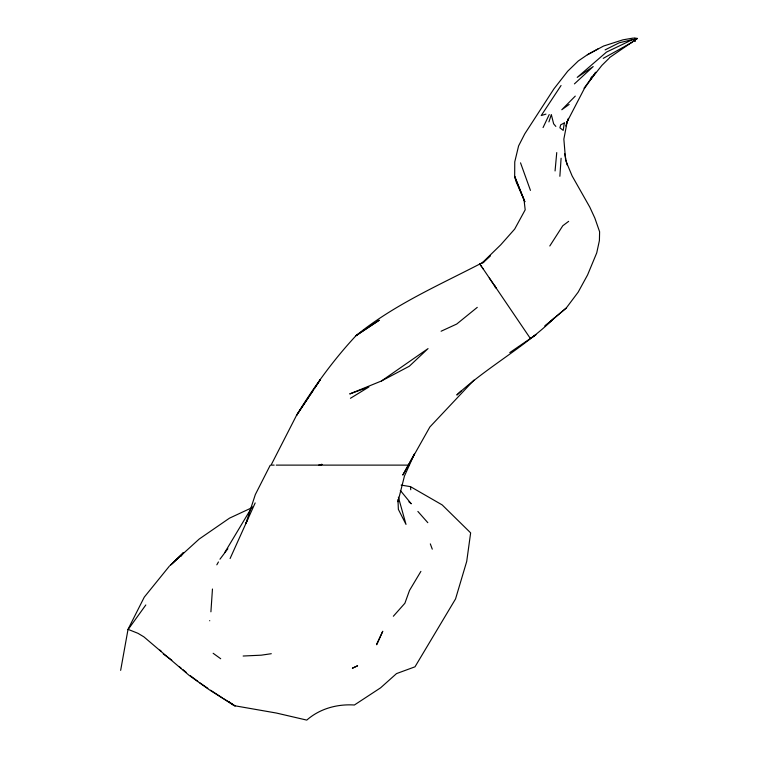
<?xml version="1.0" encoding="UTF-8"?>
<svg xmlns="http://www.w3.org/2000/svg" width="758" height="758" viewBox="0 0 758 758"><rect width="100%" height="100%" fill="white"/><g stroke="black" fill="none" stroke-linecap="round" stroke-linejoin="round"><path stroke-width="1.14" d="M559.868 176.282L561.1 158.242M212.458 589.013L210.913 611.82M555.064 170.957L556.742 152.576M120.655 670.366L127.96 629.746L145.82 604.969M209.596 620.698L209.776 620.755M397.969 501.749L404.459 476.015L414.531 453.729M548.915 121.915L551.322 114.572L553.634 123.81L555.851 126.406M566.415 123.734L568.509 118.39L565.724 125.999M247.658 519.382L245.857 523.579L255.323 494.576L270.227 465.241M376.745 644.764L382.762 631.243L376.565 644.366M230.091 558.542L255.162 502.952M543.06 127.571L549.228 114.562M127.875 629.595L144.285 597.124L169.337 566.188M413.963 454.772L402.792 475.086L429.871 426.981L473.949 380.118M216.826 564.814L218.446 561.962M224.861 552.345L252.234 506.676M219.962 559.196L227.874 548.707M549.796 245.99L562.787 225.751L568.652 221.355M561.053 85.502L541.231 115.538L545.968 114.117M308.752 397.021L296.444 415.517L271.07 465.118L274.169 465.118M310.05 395.079L313.291 390.209M314.589 388.257L320.416 379.502L296.444 415.517C313.727 387.12 333.312 360.041 355.995 335.699C393.194 305.275 437.451 285.918 479.786 264.03L481.624 266.731M420.889 571.39L409.528 590.406L404.895 603.245L393.345 616.245M180.868 556.372L183.616 552.563L170.076 565.515L199.155 539.08L229.475 518.169L251.779 507.765M584.039 88.241L595.779 72.228L584.276 88.714L566.984 122.029L567.23 121.498L563.857 139.131L565.534 159.123M566.217 308.07L545.059 325.893L566.217 308.07L578.155 292.171L587.583 274.927L596.726 252.907L599.407 240.542L599.606 231.74L594.859 218.105L589.8 207.142L572.148 175.989L565.658 160.421M588.938 81.693L601.88 65.396L609.167 58.205M590.586 78.377L592.045 76.615M575.275 96.105L561.801 109.739L569.144 104.424M481.927 263.111L500.697 244.862L514.682 229.087L525.19 209.824L524.024 199.752L514.673 176.424L514.758 161.871L518.595 145.915L524.773 133.844L553.965 88.809L567.733 71.176L578.288 60.972L587.365 54.765L603.558 46.049L622.981 39.814L633.148 38.09M171.962 563.8L183.616 552.563M482.827 262.96L490.398 255.958M574.431 83.882L593.201 66.562L577.226 77.392L606.495 52.084L632.703 39.53L637.345 38.468L609.555 57.58M461.139 391.014L456.799 395.013C487.451 366.787 524.849 347.05 554.61 317.82M477.265 307.369L456.723 324.045L441.099 331.227M381.426 380.999L428.043 348.604L409.32 366.228L381.426 380.999L349.732 393.933L368.871 386.997L350.433 398.291M530.41 338.561L535.906 334.723L509.774 352.603M635.327 39.672L637.345 38.468L634.095 37.9M603.235 58.366L632.608 42.06M597.948 48.919L587.365 54.765M484.03 261.718L479.852 263.992L530.382 338.513M605.102 49.886L619.22 42.799L632.703 39.53M635.773 38.895L637.345 38.468M271.288 653.709L261.254 655.177L243.138 656.021M276.244 465.118L409.348 465.118M401.143 485.092L410.485 486.645L442.179 504.913L470.642 532.874L466.71 561.432L455.539 598.953L414.996 666.813L396.519 673.597L380.573 687.838L354.384 705.006C337.225 703.888 319.829 708.626 306.772 720.1L276.386 713.041L234.364 705.698L209.35 689.818L189.112 675.35L143.897 636.862L137.956 633.309L128.235 629.424M633.508 40.525L635.242 40.885L634.958 40.165M634.086 40.638L635.242 40.885L634.92 40.259M633.802 40.06L635.242 40.885M223.724 698.734L235.245 705.963M210.572 690.206L222.767 698.137M199.591 682.664L207.825 688.321M213.15 653.292L220.701 658.74M163.283 653.974L171.81 660.19M228.679 701.567L234.364 705.698M190.476 675.814L197.772 681.3M182.82 669.57L186.222 672.346M408.903 501.796L411.281 503.795L400.328 490.473M179.39 666.718L181.124 668.177M159.872 650.061L161.463 651.454M427.815 522.679L417.876 511.442M482.259 267.669L483.054 268.834M489.289 278.015L495.874 287.67L494.586 285.775M495.959 287.832L494.785 286.117L495.846 287.67M479.786 264.03L480.364 264.883M430.317 543.884L432.278 549.152M520.528 162.837L530.448 190.391M398.376 497.182L406.004 524.403L398.367 509.357L397.959 499.494M564.672 153.609L567.117 164.922M410.485 486.645L410.751 489.753M564.303 122.967L563.203 130.376L559.878 127.818L560.712 124.814L564.303 122.967M321.866 464.332L321.108 465.118L318.824 465.118L321.866 464.332M362.532 331.284L355.995 335.699L379.265 320.208L362.532 331.284M357.539 665.799L352.432 668.196L357.539 665.799M524.82 201.713L516.056 181.541L514.673 176.424L524.82 201.713"/></g></svg>
